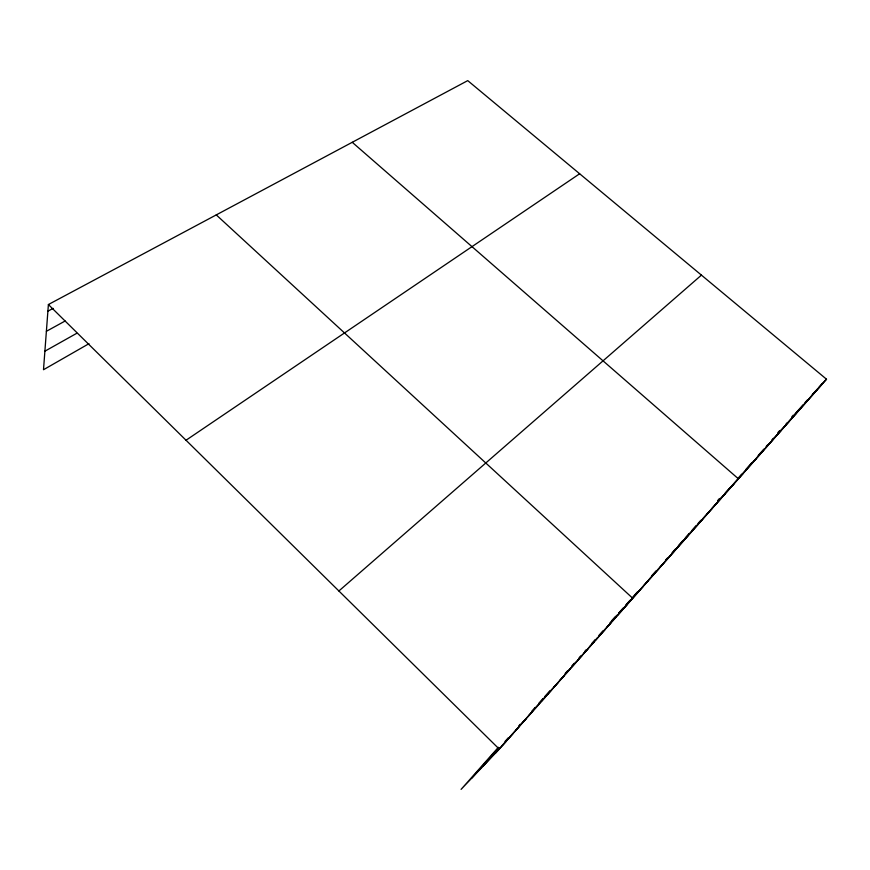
<?xml version="1.0" encoding="UTF-8"?>
<svg xmlns="http://www.w3.org/2000/svg" width="870" height="870" viewBox="0 0 870 870"><rect width="100%" height="100%" fill="white"/><g stroke="black" fill="none" stroke-linecap="round" stroke-linejoin="round"><path stroke-width="1.3" d="M498.401 747.286L461.089 789.373L499.282 749.135L826.5 379.211L467.745 80.627L48.394 304.533L43.5 369.728L88.979 343.672M483.524 765.741L499.326 747.895M505.046 741.436L508.287 737.771M518.694 726.015L520.282 724.221M531.581 711.464L535.126 707.462M538.628 703.504L542.989 698.577M544.718 696.62L549.883 690.791M565.108 673.587L567.599 670.781M571.742 666.105L574.2 663.321M579.094 657.796L580.714 655.958M584.749 651.402L586.358 649.586M591.937 643.289L595.102 639.711M599.028 635.274L602.921 630.88M609.87 623.029L615.21 617.004M618.733 613.024L623.105 608.086M625.715 605.139L630.032 600.267M631.75 598.321L637.71 591.589M651.902 575.559L656.002 570.927M665.702 559.975L667.29 558.17M672.064 552.798L675.218 549.231M678.339 545.697L682.993 540.444M685.31 537.823L689.138 533.506M692.183 530.069L695.957 525.806M698.208 523.261L700.883 520.238M738.315 477.967L741.697 474.139M745.894 469.408L751.691 462.851M758.238 455.456L763.882 449.083M766.285 446.364L767.873 444.581M771.831 440.111L773.397 438.328M778.084 433.042L780.401 430.422M785.773 424.353L787.296 422.635M794.832 414.131L802.966 404.941M805.152 402.473L807.338 400.004M495.345 753.279L597.668 637.634M599.289 635.807L763.849 449.801M765.502 447.941L821.922 384.17M471.888 777.997L497.944 748.591M717.793 500.435L719.512 498.499M778.019 432.455L779.531 430.759M791.776 416.817L793.418 415.044M812.352 394.545L817.55 388.912M818.42 387.966L826.5 379.211M814.625 392.413L822.868 383.322M807.197 400.809L815.505 391.641M799.639 409.357L808.012 400.113M795.8 413.696L800.378 408.748M791.939 418.057L796.507 413.119M788.035 422.472L792.613 417.524M780.118 431.411L788.666 421.983M772.06 440.524L780.684 431.009M767.982 445.146L772.538 440.209M759.695 454.51L768.417 444.874M755.486 459.262L760.043 454.347M746.96 468.897L755.802 459.142M742.643 473.78L747.189 468.876M738.271 478.717L742.817 473.824M725.232 493.007L738.402 478.804L352.252 142.299M729.549 488.581L734.084 483.698M725.188 493.507L729.712 488.635M720.784 498.488L725.308 493.616M711.856 508.58L720.86 498.64M707.321 513.702L711.834 508.852M702.742 518.868L707.245 514.029M698.131 524.088L702.623 519.26M693.466 529.362L697.947 524.545M688.746 534.691L693.238 529.873M679.187 545.501L683.657 540.705M683.994 540.063L688.464 535.257M674.337 550.982L678.796 546.197M669.432 556.517L673.88 551.743M664.484 562.118L668.921 557.355M659.482 567.773L663.908 563.02M654.425 573.482L658.851 568.741M649.324 579.246L653.729 574.526M644.17 585.086L648.563 580.366M638.95 590.969L643.343 586.271M633.686 596.918L638.069 592.242M611.904 620.538L616.83 615.275M619.266 612.665L632.729 598.266L216.26 214.901M622.996 609.011L627.346 604.367M617.559 615.155L621.898 610.522M612.067 621.365L616.384 616.743M606.51 627.64L610.827 623.04M600.909 633.98L605.194 629.401M595.232 640.385L599.506 635.829M589.501 646.867L593.764 642.321M583.705 653.413L587.946 648.9M577.843 660.036L582.073 655.545M571.916 666.735L576.125 662.255M565.924 673.51L570.122 669.052M559.867 680.351L564.043 675.925M553.744 687.278L557.898 682.874M547.556 694.282L551.678 689.899M541.281 701.361L545.392 697M534.952 708.517L539.03 704.2M528.536 715.771L532.603 711.464M522.054 723.1L526.089 718.827M515.497 730.506L519.51 726.276M508.852 738.01L512.843 733.801M502.142 745.601L506.101 741.425M338.887 590.98L701.437 275.127M186.028 440.242L579.648 173.761M44.892 351.197L76.821 333.253M46.382 331.307L65.141 320.997M47.893 311.199L53.157 308.361M48.394 304.533L499.282 749.135M720.143 498.488L718.413 500.435L720.143 498.488"/></g></svg>
